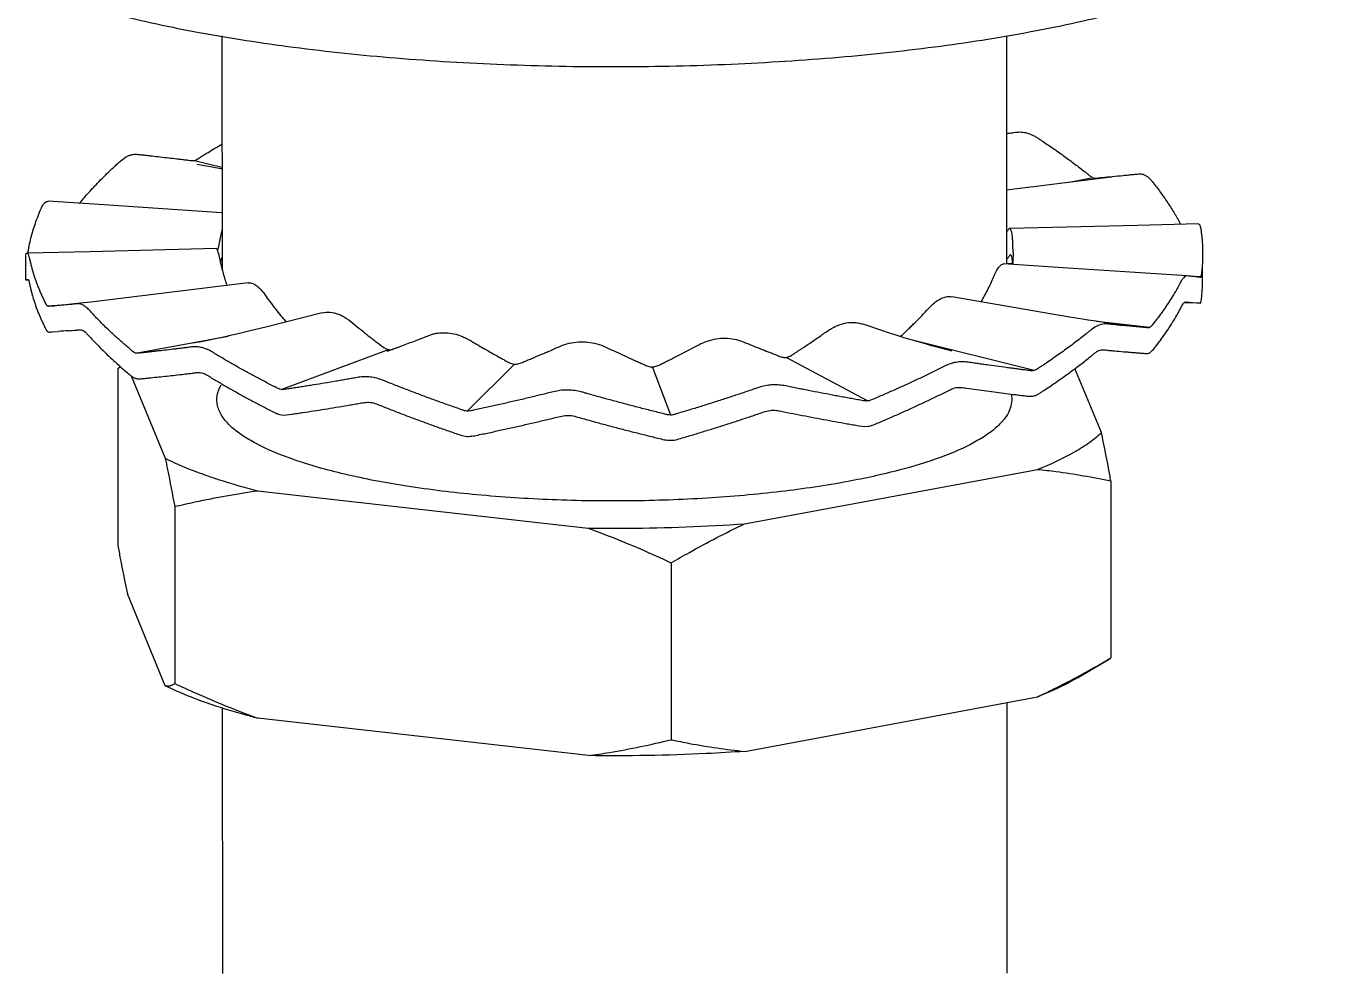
# Model space of a CAD drawing. Extents: x 9520 to 10292, y -16148 to -15602.
# Drawn here: x 10106.6 to 10160.1, y -15990.5 to -15951.4 of the extents above; entities that cross this region are included whole.
import ezdxf

# ---------------------------------------------------------------- set-up
doc = ezdxf.new("R2010")
doc.units = 0
doc.header["$MEASUREMENT"] = 0
doc.layers.get('0').update_dxf_attribs({"linetype": 'CONTINUOUS'})

# ---------------------------------------------------------------- blocks, each defined once
blk = doc.blocks.new('ZF65555')
at = {"color": 7, "linetype": 'Continuous'}
for p, q in [((9933.334, -16452.701), (9933.545, -16460.72)), ((9906.344, -16453.415), (9906.55, -16461.273)), ((9934.39, -16456.958), (9933.453, -16457.22)), ((9933.795, -16457.205), (9934.318, -16457.096)), ((9902.95, -16458.367), (9902.823, -16458.358)), ((9903.488, -16458.39), (9904.324, -16458.52)), ((9933.724, -16460.009), (9938.076, -16460.003)), ((9938.076, -16460.003), (9940.224, -16459.998)), ((9940.302, -16460.914), (9940.279, -16460.02)), ((9940.21, -16460.928), (9940.259, -16460.926)), ((9940.259, -16460.926), (9940.291, -16460.92)), ((9940.291, -16460.92), (9940.302, -16460.914)), ((9906.348, -16461.253), (9906.55, -16461.262)), ((9932.655, -16461.222), (9938.084, -16461.736)), ((9899.816, -16461.976), (9899.803, -16461.492)), ((9899.859, -16461.807), (9899.876, -16461.896)), ((9938.084, -16461.736), (9938.441, -16461.768)), ((9938.441, -16461.768), (9938.663, -16461.787)), ((9938.663, -16461.787), (9938.858, -16461.802)), ((9939.589, -16461.831), (9938.749, -16461.794)), ((9938.858, -16461.802), (9939.04, -16461.815)), ((9939.04, -16461.815), (9939.199, -16461.826)), ((9939.199, -16461.826), (9939.308, -16461.832)), ((9939.416, -16461.839), (9939.451, -16461.841)), ((9939.451, -16461.841), (9939.5, -16461.842)), ((9939.504, -16461.843), (9939.549, -16461.847)), ((9899.876, -16461.896), (9900.025, -16461.889)), ((9899.899, -16462.766), (9899.887, -16462.718)), ((9900.406, -16462.743), (9900.347, -16462.751)), ((9904.43, -16463.153), (9908.465, -16462.346)), ((9930.14, -16462.321), (9932.093, -16462.759)), ((9939.447, -16462.728), (9939.244, -16462.719)), ((9939.488, -16462.729), (9939.447, -16462.728)), ((9939.491, -16462.729), (9939.488, -16462.729)), ((9939.491, -16462.729), (9939.488, -16462.729)), ((9939.513, -16462.73), (9939.491, -16462.729)), ((9939.536, -16462.731), (9939.513, -16462.73)), ((9900.305, -16462.755), (9899.922, -16462.795)), ((9899.922, -16462.796), (9900.478, -16462.77)), ((9900.325, -16462.753), (9900.305, -16462.755)), ((9900.347, -16462.751), (9900.325, -16462.753)), ((9903.984, -16463.24), (9904.43, -16463.153)), ((9932.093, -16462.759), (9932.63, -16462.877)), ((9932.63, -16462.877), (9932.815, -16462.916)), ((9932.815, -16462.916), (9932.959, -16462.946)), ((9932.959, -16462.946), (9933.148, -16462.985)), ((9933.148, -16462.985), (9933.329, -16463.02)), ((9933.329, -16463.02), (9933.501, -16463.054)), ((9936.604, -16463.531), (9933.394, -16463.033)), ((9933.501, -16463.054), (9933.665, -16463.084)), ((9933.665, -16463.084), (9933.859, -16463.12)), ((9933.859, -16463.12), (9934.043, -16463.153)), ((9934.043, -16463.153), (9934.211, -16463.182)), ((9934.211, -16463.182), (9934.39, -16463.212)), ((9901.682, -16463.588), (9903.507, -16463.327)), ((9901.753, -16463.598), (9901.786, -16463.593)), ((9901.785, -16463.593), (9902.614, -16463.474)), ((9901.786, -16463.593), (9902.628, -16463.492)), ((9902.576, -16463.479), (9902.614, -16463.474)), ((9902.614, -16463.474), (9902.848, -16463.437)), ((9902.848, -16463.437), (9903.022, -16463.41)), ((9903.022, -16463.41), (9903.189, -16463.382)), ((9903.189, -16463.382), (9903.384, -16463.349)), ((9903.384, -16463.349), (9903.609, -16463.309)), ((9903.609, -16463.309), (9903.792, -16463.275)), ((9903.792, -16463.275), (9903.984, -16463.24)), ((9910.314, -16463.653), (9910.444, -16463.608)), ((9910.444, -16463.608), (9910.556, -16463.569)), ((9910.556, -16463.569), (9910.642, -16463.538)), ((9910.642, -16463.538), (9910.896, -16463.446)), ((9910.896, -16463.446), (9911.466, -16463.236)), ((9911.466, -16463.236), (9911.551, -16463.205)), ((9927.607, -16463.592), (9927.947, -16463.713)), ((9905.702, -16464.964), (9909.895, -16463.794)), ((9908.938, -16464.091), (9909.06, -16464.055)), ((9909.06, -16464.055), (9909.203, -16464.012)), ((9909.203, -16464.012), (9909.372, -16463.96)), ((9909.372, -16463.96), (9909.539, -16463.908)), ((9909.539, -16463.908), (9909.696, -16463.858)), ((9909.696, -16463.858), (9909.859, -16463.805)), ((9909.859, -16463.805), (9910.021, -16463.752)), ((9910.021, -16463.752), (9910.174, -16463.701)), ((9910.174, -16463.701), (9910.314, -16463.653)), ((9931.623, -16464.921), (9927.893, -16463.645)), ((9937.196, -16464.035), (9937.117, -16463.998)), ((9937.123, -16463.994), (9937.196, -16464.035)), ((9937.222, -16464.05), (9937.196, -16464.035)), ((9937.222, -16464.05), (9937.382, -16470.139)), ((9908.509, -16464.215), (9908.576, -16464.196)), ((9908.576, -16464.196), (9908.62, -16464.184)), ((9908.62, -16464.184), (9908.666, -16464.17)), ((9908.666, -16464.17), (9908.938, -16464.091)), ((9911.453, -16465.856), (9914.222, -16464.279)), ((9918.24, -16466.159), (9918.822, -16464.484)), ((9925.245, -16465.834), (9923.57, -16464.264)), ((9936.768, -16464.311), (9935.675, -16467.18)), ((9903.441, -16467.16), (9904.29, -16464.933)), ((9915.798, -16469.97), (9905.675, -16468.365)), ((9932.525, -16468.381), (9921.182, -16469.973)), ((9903.158, -16468.832), (9903.318, -16474.921)), ((9935.392, -16468.851), (9935.552, -16474.94)), ((9918.36, -16471.242), (9918.52, -16477.331)), ((9935.881, -16475.008), (9937.099, -16471.811)), ((9904.489, -16475.574), (9903.344, -16474.936)), ((9933.941, -16475.831), (9934.181, -16484.963)), ((9916.004, -16477.799), (9905.88, -16476.193)), ((9906.946, -16476.362), (9907.19, -16485.671)), ((9921.388, -16477.802), (9932.73, -16476.21))]:
    blk.add_line(p, q, dxfattribs=at)
for points in [[(9933.454, -16457.275), (9933.495, -16457.267), (9933.795, -16457.205)], [(9933.494, -16458.782), (9937.719, -16458.392), (9939.458, -16458.231)], [(9902.879, -16458.381), (9902.869, -16458.38), (9906.483, -16458.727)], [(9899.91, -16460.064), (9902.003, -16460.061), (9906.408, -16460.053)], [(9900.34, -16461.847), (9902.135, -16461.682), (9904.258, -16461.485), (9906.651, -16461.263)], [(9934.39, -16463.212), (9934.421, -16463.217), (9934.617, -16463.249)]]:
    blk.add_lwpolyline(points, dxfattribs=at)
for centre, radius, start, end in [((9923.904, -16461.876), 9.932, 10.7699, 10.8919), ((9928.586, -16460.99), 5.167, 9.8268, 10.8248), ((9940.865, -16459.852), 0.672, 191.8729, 192.7176), ((9927.165, -16462.179), 6.635, 14.5323, 16.263), ((9913.238, -16460.695), 6.926, 181.4682, 184.9487), ((9938.886, -16470.258), 8.436, 86.3998, 86.7998), ((9939.48, -16462.252), 0.41, 86.5806, 87.1812), ((9941.631, -16407.635), 55.136, 267.1164, 267.5193)]:
    blk.add_arc(centre, radius, start, end, dxfattribs=at)
for points, knots in [([(9939.452, -16451.044), (9938.647, -16451.351), (9936.882, -16451.917), (9934.015, -16452.61), (9930.799, -16453.193), (9927.311, -16453.65), (9923.638, -16453.969), (9919.868, -16454.143), (9916.094, -16454.167), (9912.408, -16454.041), (9908.901, -16453.767), (9905.659, -16453.354), (9902.759, -16452.813), (9900.272, -16452.156), (9898.499, -16451.497), (9897.348, -16450.907), (9896.67, -16450.47), (9896.13, -16450.017), (9895.732, -16449.546), (9895.481, -16449.057), (9895.417, -16448.715), (9895.412, -16448.55)], [0, 0, 0, 0, 0.056178, 0.120676, 0.192199, 0.269192, 0.349927, 0.432563, 0.515199, 0.595935, 0.672928, 0.744451, 0.808951, 0.865128, 0.912041, 0.931888, 0.949345, 0.964532, 0.977698, 0.989292, 1, 1, 1, 1]), ([(9934.39, -16456.958), (9934.348, -16456.948), (9934.269, -16456.904), (9934.156, -16456.832), (9934.036, -16456.764), (9933.877, -16456.671), (9933.676, -16456.556), (9933.513, -16456.465), (9933.432, -16456.419)], [0, 0, 0, 0, 0.118162, 0.242844, 0.367332, 0.492709, 0.745174, 1, 1, 1, 1]), ([(9906.432, -16456.781), (9906.363, -16456.774), (9906.26, -16456.763), (9906.123, -16456.748), (9905.986, -16456.735), (9905.81, -16456.75), (9905.64, -16456.804), (9905.509, -16456.868), (9905.412, -16456.928), (9905.319, -16456.994), (9905.193, -16457.081), (9905.038, -16457.192), (9904.794, -16457.368), (9904.555, -16457.546), (9904.321, -16457.726), (9904.149, -16457.861), (9903.979, -16457.997), (9903.841, -16458.11), (9903.732, -16458.201), (9903.649, -16458.268), (9903.574, -16458.338), (9903.518, -16458.379), (9903.488, -16458.39)], [0, 0, 0, 0, 0.059834, 0.089464, 0.11896, 0.17844, 0.239869, 0.271711, 0.304415, 0.337608, 0.370712, 0.436476, 0.501668, 0.630325, 0.693777, 0.756643, 0.818901, 0.880589, 0.911153, 0.941549, 0.972079, 1, 1, 1, 1]), ([(9938.404, -16458.33), (9938.386, -16458.319), (9938.353, -16458.287), (9938.294, -16458.216), (9938.211, -16458.127), (9938.112, -16458.02), (9938.01, -16457.914), (9937.907, -16457.808), (9937.765, -16457.666), (9937.583, -16457.489), (9937.357, -16457.279), (9937.163, -16457.106), (9937.003, -16456.969), (9936.85, -16456.834), (9936.679, -16456.731), (9936.497, -16456.689), (9936.365, -16456.69), (9936.236, -16456.712), (9936.105, -16456.729), (9935.972, -16456.747), (9935.792, -16456.773), (9935.561, -16456.805), (9935.279, -16456.845), (9935.04, -16456.88), (9934.845, -16456.908), (9934.696, -16456.931), (9934.57, -16456.947), (9934.469, -16456.967), (9934.416, -16456.964), (9934.39, -16456.958)], [0, 0, 0, 0, 0.013571, 0.029102, 0.060082, 0.091354, 0.122891, 0.154701, 0.186791, 0.251784, 0.317877, 0.385067, 0.419073, 0.453285, 0.516, 0.544697, 0.572504, 0.600389, 0.628684, 0.657392, 0.68651, 0.745964, 0.807022, 0.869657, 0.901558, 0.933844, 0.966507, 0.982979, 1, 1, 1, 1]), ([(9902.823, -16458.358), (9902.699, -16458.348), (9902.514, -16458.335), (9902.273, -16458.318), (9902.128, -16458.307), (9902.014, -16458.299), (9901.932, -16458.293), (9901.848, -16458.289), (9901.765, -16458.308), (9901.684, -16458.347), (9901.605, -16458.405), (9901.53, -16458.48), (9901.439, -16458.6), (9901.324, -16458.754), (9901.192, -16458.941), (9901.065, -16459.128), (9900.945, -16459.315), (9900.83, -16459.502), (9900.74, -16459.659), (9900.67, -16459.785), (9900.62, -16459.879), (9900.57, -16459.971), (9900.542, -16460.036), (9900.524, -16460.065)], [0, 0, 0, 0, 0.115857, 0.171186, 0.224762, 0.250887, 0.276567, 0.301881, 0.327684, 0.355068, 0.384862, 0.417657, 0.453277, 0.525013, 0.595735, 0.665502, 0.734322, 0.802224, 0.869195, 0.902383, 0.935293, 0.967938, 1, 1, 1, 1]), ([(9940.207, -16459.99), (9940.198, -16459.948), (9940.183, -16459.863), (9940.145, -16459.694), (9940.091, -16459.482), (9940.014, -16459.229), (9939.926, -16458.977), (9939.826, -16458.725), (9939.737, -16458.519), (9939.661, -16458.369), (9939.599, -16458.287), (9939.531, -16458.236), (9939.48, -16458.229), (9939.458, -16458.231)], [0, 0, 0, 0, 0.065703, 0.131158, 0.263751, 0.397725, 0.533255, 0.670511, 0.809709, 0.874143, 0.925656, 0.965925, 1, 1, 1, 1]), ([(9903.488, -16458.39), (9903.466, -16458.399), (9903.418, -16458.406), (9903.327, -16458.392), (9903.214, -16458.388), (9903.082, -16458.376), (9902.994, -16458.37), (9902.95, -16458.367)], [0, 0, 0, 0, 0.132626, 0.259744, 0.510882, 0.757626, 1, 1, 1, 1]), ([(9933.51, -16459.373), (9933.524, -16459.425), (9933.58, -16459.632), (9933.627, -16459.841), (9933.657, -16459.999)], [0, 0, 0, 0, 0.251753, 1, 1, 1, 1]), ([(9899.91, -16460.064), (9899.896, -16460.064), (9899.874, -16460.087), (9899.86, -16460.125), (9899.84, -16460.194), (9899.825, -16460.304), (9899.811, -16460.453), (9899.799, -16460.61), (9899.79, -16460.82), (9899.79, -16460.977), (9899.792, -16461.082)], [0, 0, 0, 0, 0.040115, 0.074333, 0.119708, 0.244663, 0.396027, 0.547484, 0.698563, 1, 1, 1, 1]), ([(9906.314, -16460.872), (9906.312, -16460.771), (9906.311, -16460.62), (9906.316, -16460.426), (9906.323, -16460.3), (9906.337, -16460.195), (9906.353, -16460.117), (9906.382, -16460.053), (9906.408, -16460.053)], [0, 0, 0, 0, 0.360676, 0.537795, 0.691839, 0.814759, 0.906169, 1, 1, 1, 1]), ([(9906.408, -16460.053), (9906.417, -16460.053), (9906.439, -16460.065), (9906.471, -16460.107), (9906.499, -16460.142), (9906.52, -16460.166)], [0, 0, 0, 0, 0.169441, 0.416815, 1, 1, 1, 1]), ([(9933.724, -16460.008), (9933.72, -16460.009), (9933.71, -16460.019), (9933.699, -16460.041), (9933.686, -16460.078), (9933.663, -16460.153), (9933.633, -16460.28), (9933.599, -16460.461), (9933.559, -16460.665), (9933.51, -16460.875), (9933.455, -16461.084), (9933.415, -16461.222), (9933.393, -16461.292)], [0, 0, 0, 0, 0.009703, 0.028397, 0.057399, 0.096805, 0.205351, 0.351124, 0.512489, 0.674147, 0.83684, 1, 1, 1, 1]), ([(9939.589, -16461.831), (9939.603, -16461.818), (9939.625, -16461.778), (9939.651, -16461.717), (9939.681, -16461.652), (9939.72, -16461.566), (9939.766, -16461.458), (9939.819, -16461.328), (9939.869, -16461.197), (9939.931, -16461.024), (9940.001, -16460.806), (9940.061, -16460.587), (9940.104, -16460.412), (9940.132, -16460.284), (9940.154, -16460.17), (9940.179, -16460.079), (9940.196, -16460.026), (9940.216, -16459.998), (9940.224, -16459.998)], [0, 0, 0, 0, 0.030031, 0.067208, 0.103844, 0.140022, 0.212596, 0.284552, 0.356079, 0.427153, 0.567996, 0.707278, 0.776412, 0.845237, 0.909155, 0.956749, 0.986649, 1, 1, 1, 1]), ([(9940.224, -16459.998), (9940.232, -16459.998), (9940.246, -16460.003), (9940.264, -16460.008), (9940.278, -16460.014), (9940.279, -16460.02)], [0, 0, 0, 0, 0.406784, 0.706019, 1, 1, 1, 1]), ([(9906.404, -16460.953), (9906.393, -16460.953), (9906.374, -16460.994), (9906.364, -16461.058), (9906.352, -16461.168), (9906.348, -16461.248), (9906.346, -16461.292)], [0, 0, 0, 0, 0.090316, 0.29967, 0.624079, 1, 1, 1, 1]), ([(9906.545, -16461.107), (9906.531, -16461.093), (9906.504, -16461.067), (9906.465, -16461.026), (9906.439, -16460.988), (9906.421, -16460.963), (9906.409, -16460.953), (9906.404, -16460.953)], [0, 0, 0, 0, 0.276941, 0.537963, 0.805538, 0.921894, 1, 1, 1, 1]), ([(9940.234, -16460.897), (9940.224, -16460.897), (9940.21, -16460.921), (9940.201, -16460.956), (9940.19, -16461.005), (9940.179, -16461.062), (9940.164, -16461.145), (9940.142, -16461.248), (9940.113, -16461.373), (9940.071, -16461.538), (9940.011, -16461.746), (9939.929, -16461.993), (9939.851, -16462.198), (9939.783, -16462.362), (9939.729, -16462.485), (9939.678, -16462.601), (9939.639, -16462.675), (9939.612, -16462.701)], [0, 0, 0, 0, 0.015225, 0.033881, 0.060351, 0.091919, 0.125268, 0.191583, 0.257847, 0.32451, 0.458855, 0.594686, 0.732169, 0.801573, 0.871448, 0.94175, 1, 1, 1, 1]), ([(9940.302, -16460.914), (9940.301, -16460.911), (9940.294, -16460.908), (9940.284, -16460.905), (9940.263, -16460.902), (9940.245, -16460.899), (9940.234, -16460.897)], [0, 0, 0, 0, 0.12131, 0.24679, 0.497902, 1, 1, 1, 1]), ([(9899.792, -16461.082), (9899.797, -16461.264), (9899.815, -16461.506), (9899.85, -16461.747), (9899.859, -16461.807)], [0, 0, 0, 0, 0.749342, 1, 1, 1, 1]), ([(9907.453, -16462.549), (9907.412, -16462.48), (9907.33, -16462.343), (9907.216, -16462.133), (9907.107, -16461.923), (9907.008, -16461.715), (9906.92, -16461.527), (9906.827, -16461.383), (9906.744, -16461.291), (9906.677, -16461.261), (9906.651, -16461.263)], [0, 0, 0, 0, 0.15601, 0.310946, 0.464386, 0.61686, 0.758264, 0.869236, 0.948068, 1, 1, 1, 1]), ([(9932.655, -16461.222), (9932.55, -16461.212), (9932.286, -16461.351), (9932.091, -16461.649), (9931.897, -16461.933), (9931.734, -16462.158), (9931.596, -16462.345), (9931.477, -16462.491), (9931.422, -16462.568), (9931.392, -16462.604)], [0, 0, 0, 0, 0.165654, 0.417187, 0.560553, 0.705281, 0.851677, 0.925174, 1, 1, 1, 1]), ([(9899.888, -16461.912), (9899.891, -16461.912), (9899.896, -16461.909), (9899.907, -16461.906), (9899.923, -16461.905), (9899.942, -16461.901), (9899.971, -16461.897), (9900.012, -16461.891), (9900.087, -16461.88), (9900.171, -16461.868), (9900.263, -16461.857), (9900.314, -16461.849), (9900.34, -16461.847)], [0, 0, 0, 0, 0.018091, 0.03684, 0.076246, 0.119418, 0.166074, 0.269971, 0.387963, 0.66605, 0.826065, 1, 1, 1, 1]), ([(9900.34, -16461.847), (9900.36, -16461.845), (9900.409, -16461.855), (9900.473, -16461.909), (9900.541, -16461.994), (9900.631, -16462.15), (9900.754, -16462.361), (9900.916, -16462.613), (9901.06, -16462.821), (9901.182, -16462.987), (9901.276, -16463.111), (9901.373, -16463.235), (9901.455, -16463.338), (9901.524, -16463.419), (9901.576, -16463.481), (9901.623, -16463.541), (9901.661, -16463.577), (9901.682, -16463.588)], [0, 0, 0, 0, 0.02716, 0.063199, 0.111695, 0.173005, 0.305748, 0.440665, 0.577918, 0.647455, 0.717608, 0.788351, 0.859816, 0.895578, 0.931712, 0.968339, 1, 1, 1, 1]), ([(9937.651, -16462.559), (9937.737, -16462.471), (9937.861, -16462.337), (9938.025, -16462.156), (9938.138, -16462.022), (9938.25, -16461.904), (9938.368, -16461.823), (9938.487, -16461.78), (9938.6, -16461.787), (9938.706, -16461.795), (9938.841, -16461.803), (9939.001, -16461.814), (9939.183, -16461.825), (9939.3, -16461.832), (9939.357, -16461.835)], [0, 0, 0, 0, 0.181995, 0.271679, 0.36047, 0.442436, 0.512177, 0.571731, 0.625858, 0.678251, 0.729054, 0.825853, 0.916188, 1, 1, 1, 1]), ([(9939.549, -16461.847), (9939.552, -16461.847), (9939.567, -16461.847), (9939.581, -16461.839), (9939.589, -16461.831)], [0, 0, 0, 0, 0.228793, 1, 1, 1, 1]), ([(9899.887, -16462.718), (9899.875, -16462.658), (9899.859, -16462.535), (9899.83, -16462.288), (9899.819, -16462.101), (9899.816, -16461.976)], [0, 0, 0, 0, 0.245619, 0.497277, 1, 1, 1, 1]), ([(9899.876, -16461.896), (9899.877, -16461.898), (9899.879, -16461.904), (9899.884, -16461.912), (9899.888, -16461.912)], [0, 0, 0, 0, 0.402236, 1, 1, 1, 1]), ([(9930.14, -16462.321), (9930.052, -16462.301), (9929.86, -16462.293), (9929.625, -16462.357), (9929.439, -16462.445), (9929.247, -16462.564), (9929.03, -16462.761), (9928.759, -16462.994), (9928.527, -16463.187), (9928.339, -16463.343), (9928.15, -16463.487), (9928.009, -16463.622), (9927.893, -16463.645)], [0, 0, 0, 0, 0.10068, 0.209817, 0.268672, 0.330428, 0.461367, 0.595296, 0.730477, 0.798567, 0.866838, 1, 1, 1, 1]), ([(9901.704, -16464.458), (9901.665, -16464.437), (9901.595, -16464.368), (9901.504, -16464.256), (9901.408, -16464.139), (9901.284, -16463.984), (9901.136, -16463.788), (9900.969, -16463.551), (9900.837, -16463.352), (9900.737, -16463.192), (9900.665, -16463.071), (9900.596, -16462.952), (9900.545, -16462.854), (9900.501, -16462.789), (9900.47, -16462.757), (9900.437, -16462.742), (9900.416, -16462.742), (9900.406, -16462.743)], [0, 0, 0, 0, 0.061659, 0.131644, 0.201013, 0.269788, 0.405591, 0.539097, 0.670389, 0.735245, 0.799508, 0.863519, 0.925784, 0.95177, 0.971639, 0.986778, 1, 1, 1, 1]), ([(9910.295, -16463.665), (9910.246, -16463.647), (9910.18, -16463.599), (9910.103, -16463.526), (9910.022, -16463.451), (9909.92, -16463.361), (9909.763, -16463.213), (9909.568, -16463.028), (9909.342, -16462.804), (9909.135, -16462.584), (9908.91, -16462.424), (9908.684, -16462.336), (9908.532, -16462.332), (9908.465, -16462.346)], [0, 0, 0, 0, 0.06699, 0.102787, 0.138433, 0.208863, 0.279172, 0.418487, 0.556287, 0.690463, 0.809199, 0.910928, 1, 1, 1, 1]), ([(9936.604, -16463.531), (9936.631, -16463.521), (9936.681, -16463.487), (9936.767, -16463.403), (9936.884, -16463.304), (9937.017, -16463.18), (9937.15, -16463.057), (9937.279, -16462.933), (9937.447, -16462.769), (9937.571, -16462.643), (9937.651, -16462.559)], [0, 0, 0, 0, 0.059548, 0.124537, 0.252764, 0.380113, 0.506262, 0.631349, 0.755337, 1, 1, 1, 1]), ([(9938.857, -16462.701), (9938.819, -16462.699), (9938.743, -16462.695), (9938.646, -16462.69), (9938.567, -16462.686), (9938.506, -16462.68), (9938.442, -16462.68), (9938.374, -16462.704), (9938.31, -16462.755), (9938.228, -16462.847), (9938.124, -16462.973), (9937.99, -16463.12), (9937.854, -16463.268), (9937.714, -16463.416), (9937.57, -16463.563), (9937.423, -16463.709), (9937.272, -16463.855), (9937.117, -16464), (9936.959, -16464.144), (9936.825, -16464.264), (9936.718, -16464.356), (9936.658, -16464.389), (9936.627, -16464.401)], [0, 0, 0, 0, 0.038654, 0.078663, 0.099168, 0.119995, 0.141335, 0.1645, 0.192098, 0.223886, 0.291373, 0.359199, 0.427874, 0.497305, 0.567489, 0.638437, 0.71015, 0.782622, 0.855873, 0.929912, 0.966415, 1, 1, 1, 1]), ([(9939.612, -16462.701), (9939.601, -16462.712), (9939.577, -16462.729), (9939.548, -16462.731), (9939.536, -16462.731)], [0, 0, 0, 0, 0.539144, 1, 1, 1, 1]), ([(9899.922, -16462.795), (9899.92, -16462.795), (9899.914, -16462.794), (9899.905, -16462.783), (9899.901, -16462.772), (9899.899, -16462.766)], [0, 0, 0, 0, 0.148316, 0.459548, 1, 1, 1, 1]), ([(9914.222, -16464.279), (9914.157, -16464.273), (9914.063, -16464.236), (9913.953, -16464.165), (9913.869, -16464.111), (9913.783, -16464.061), (9913.67, -16463.992), (9913.531, -16463.903), (9913.363, -16463.798), (9913.198, -16463.691), (9913.033, -16463.585), (9912.871, -16463.476), (9912.711, -16463.369), (9912.545, -16463.278), (9912.374, -16463.21), (9912.149, -16463.148), (9911.921, -16463.129), (9911.703, -16463.156), (9911.6, -16463.187), (9911.551, -16463.205)], [0, 0, 0, 0, 0.065109, 0.098652, 0.13221, 0.165595, 0.198932, 0.265507, 0.331822, 0.397906, 0.46373, 0.529345, 0.594494, 0.658112, 0.719791, 0.779426, 0.892586, 0.946863, 1, 1, 1, 1]), ([(9927.607, -16463.592), (9927.569, -16463.577), (9927.492, -16463.552), (9927.337, -16463.497), (9927.063, -16463.399), (9926.786, -16463.301), (9926.548, -16463.214), (9926.427, -16463.172), (9926.301, -16463.139), (9926.126, -16463.114), (9925.9, -16463.111), (9925.627, -16463.156), (9925.404, -16463.231), (9925.231, -16463.313), (9925.062, -16463.41), (9924.856, -16463.544), (9924.605, -16463.698), (9924.352, -16463.851), (9924.142, -16463.98), (9923.969, -16464.078), (9923.843, -16464.156), (9923.715, -16464.232), (9923.619, -16464.259), (9923.57, -16464.264)], [0, 0, 0, 0, 0.027675, 0.055525, 0.111743, 0.226176, 0.255194, 0.284393, 0.313819, 0.343622, 0.404372, 0.466925, 0.531274, 0.564062, 0.597196, 0.66394, 0.730886, 0.798029, 0.865352, 0.899062, 0.932843, 0.966613, 1, 1, 1, 1]), ([(9901.682, -16463.588), (9901.693, -16463.594), (9901.717, -16463.602), (9901.741, -16463.6), (9901.753, -16463.598)], [0, 0, 0, 0, 0.517878, 1, 1, 1, 1]), ([(9902.628, -16463.492), (9902.681, -16463.486), (9902.788, -16463.472), (9902.923, -16463.455), (9903.033, -16463.441), (9903.117, -16463.429), (9903.203, -16463.419), (9903.325, -16463.427), (9903.485, -16463.475), (9903.636, -16463.565), (9903.754, -16463.657), (9903.88, -16463.753), (9904.039, -16463.872), (9904.234, -16464.014), (9904.433, -16464.155), (9904.635, -16464.295), (9904.841, -16464.434), (9905.051, -16464.572), (9905.228, -16464.686), (9905.371, -16464.777), (9905.481, -16464.843), (9905.586, -16464.913), (9905.662, -16464.954), (9905.702, -16464.964)], [0, 0, 0, 0, 0.045212, 0.09159, 0.115214, 0.139125, 0.163377, 0.188391, 0.242263, 0.303173, 0.336217, 0.369683, 0.437101, 0.505228, 0.574062, 0.643595, 0.713825, 0.784743, 0.856348, 0.892403, 0.928547, 0.965122, 1, 1, 1, 1]), ([(9918.822, -16464.484), (9918.768, -16464.484), (9918.66, -16464.464), (9918.516, -16464.391), (9918.37, -16464.322), (9918.174, -16464.233), (9917.932, -16464.117), (9917.641, -16463.978), (9917.352, -16463.836), (9916.973, -16463.643), (9916.552, -16463.551), (9916.138, -16463.568), (9915.84, -16463.634), (9915.567, -16463.756), (9915.297, -16463.873), (9915.028, -16463.987), (9914.807, -16464.083), (9914.629, -16464.155), (9914.498, -16464.212), (9914.367, -16464.272), (9914.27, -16464.283), (9914.222, -16464.279)], [0, 0, 0, 0, 0.032754, 0.065535, 0.098315, 0.131091, 0.196633, 0.262141, 0.327587, 0.392923, 0.521111, 0.58379, 0.645202, 0.705617, 0.76545, 0.824776, 0.883557, 0.912749, 0.941775, 0.970701, 1, 1, 1, 1]), ([(9923.57, -16464.264), (9923.518, -16464.268), (9923.413, -16464.258), (9923.271, -16464.198), (9923.128, -16464.142), (9922.935, -16464.07), (9922.744, -16463.994), (9922.551, -16463.918), (9922.358, -16463.842), (9922.115, -16463.746), (9921.824, -16463.625), (9921.511, -16463.56), (9921.19, -16463.547), (9920.869, -16463.59), (9920.56, -16463.684), (9920.273, -16463.831), (9919.986, -16463.974), (9919.698, -16464.114), (9919.46, -16464.231), (9919.267, -16464.32), (9919.124, -16464.39), (9918.982, -16464.463), (9918.875, -16464.484), (9918.822, -16464.484)], [0, 0, 0, 0, 0.030619, 0.060888, 0.091214, 0.121645, 0.18275, 0.213427, 0.244186, 0.305916, 0.368, 0.430707, 0.493988, 0.557598, 0.621232, 0.684706, 0.748013, 0.811189, 0.874199, 0.905647, 0.937023, 0.968397, 1, 1, 1, 1]), ([(9927.893, -16463.645), (9927.879, -16463.648), (9927.824, -16463.655), (9927.768, -16463.648), (9927.729, -16463.636)], [0, 0, 0, 0, 0.254296, 1, 1, 1, 1]), ([(9931.623, -16464.921), (9931.688, -16464.908), (9931.805, -16464.839), (9931.981, -16464.746), (9932.156, -16464.648), (9932.33, -16464.551), (9932.502, -16464.454), (9932.73, -16464.323), (9933.01, -16464.158), (9933.287, -16463.991), (9933.505, -16463.856), (9933.667, -16463.755), (9933.827, -16463.654), (9933.982, -16463.55), (9934.141, -16463.463), (9934.304, -16463.404), (9934.466, -16463.371), (9934.625, -16463.369), (9934.778, -16463.388), (9934.929, -16463.402), (9935.079, -16463.417), (9935.275, -16463.435), (9935.515, -16463.457), (9935.752, -16463.478), (9935.938, -16463.494), (9936.074, -16463.506), (9936.209, -16463.517), (9936.342, -16463.528), (9936.452, -16463.534), (9936.539, -16463.547), (9936.584, -16463.539), (9936.604, -16463.531)], [0, 0, 0, 0, 0.036731, 0.074044, 0.111166, 0.148103, 0.184848, 0.221404, 0.293925, 0.365645, 0.401198, 0.436545, 0.471681, 0.50658, 0.540246, 0.572168, 0.602527, 0.631655, 0.660147, 0.688302, 0.716127, 0.743619, 0.797591, 0.850194, 0.875974, 0.901405, 0.926481, 0.951201, 0.97556, 0.987602, 1, 1, 1, 1]), ([(9902.918, -16464.358), (9902.809, -16464.371), (9902.646, -16464.39), (9902.433, -16464.414), (9902.279, -16464.431), (9902.13, -16464.447), (9902.008, -16464.46), (9901.913, -16464.469), (9901.844, -16464.477), (9901.773, -16464.485), (9901.726, -16464.469), (9901.704, -16464.458)], [0, 0, 0, 0, 0.270878, 0.400864, 0.527174, 0.649778, 0.768645, 0.826673, 0.883737, 0.94008, 1, 1, 1, 1]), ([(9905.725, -16465.833), (9905.69, -16465.825), (9905.62, -16465.801), (9905.523, -16465.744), (9905.426, -16465.684), (9905.297, -16465.604), (9905.137, -16465.503), (9904.948, -16465.381), (9904.762, -16465.258), (9904.578, -16465.134), (9904.398, -16465.01), (9904.22, -16464.885), (9904.046, -16464.759), (9903.875, -16464.632), (9903.733, -16464.526), (9903.624, -16464.439), (9903.544, -16464.378), (9903.462, -16464.331), (9903.352, -16464.302), (9903.219, -16464.321), (9903.068, -16464.341), (9902.968, -16464.352), (9902.918, -16464.358)], [0, 0, 0, 0, 0.032923, 0.067581, 0.102728, 0.13769, 0.207184, 0.276067, 0.344352, 0.412029, 0.479093, 0.545544, 0.611367, 0.676574, 0.741177, 0.773405, 0.804691, 0.833604, 0.859601, 0.907567, 0.954276, 1, 1, 1, 1]), ([(9936.627, -16464.401), (9936.606, -16464.409), (9936.563, -16464.422), (9936.496, -16464.425), (9936.43, -16464.42), (9936.342, -16464.414), (9936.231, -16464.406), (9936.049, -16464.392), (9935.818, -16464.375), (9935.535, -16464.352), (9935.245, -16464.328), (9934.999, -16464.306), (9934.798, -16464.288), (9934.645, -16464.275), (9934.49, -16464.254), (9934.323, -16464.268), (9934.165, -16464.348), (9934.013, -16464.451), (9933.855, -16464.552), (9933.64, -16464.686), (9933.368, -16464.853), (9933.037, -16465.051), (9932.699, -16465.247), (9932.413, -16465.408), (9932.182, -16465.536), (9932.036, -16465.616), (9931.918, -16465.679), (9931.831, -16465.727), (9931.74, -16465.767), (9931.677, -16465.785), (9931.646, -16465.791)], [0, 0, 0, 0, 0.012696, 0.024914, 0.037071, 0.049294, 0.074023, 0.099107, 0.150336, 0.202958, 0.256949, 0.312287, 0.340456, 0.368946, 0.397769, 0.427611, 0.46024, 0.494837, 0.529704, 0.564743, 0.635484, 0.70705, 0.779424, 0.852582, 0.889453, 0.92651, 0.945116, 0.963736, 0.982088, 1, 1, 1, 1]), ([(9905.702, -16464.964), (9905.728, -16464.97), (9905.782, -16464.972), (9905.885, -16464.951), (9906.016, -16464.934), (9906.174, -16464.909), (9906.333, -16464.884), (9906.494, -16464.859), (9906.712, -16464.824), (9906.989, -16464.779), (9907.267, -16464.733), (9907.493, -16464.695), (9907.665, -16464.666), (9907.809, -16464.641), (9907.925, -16464.621), (9908.042, -16464.6), (9908.194, -16464.589), (9908.38, -16464.605), (9908.569, -16464.648), (9908.754, -16464.719), (9908.936, -16464.808), (9909.123, -16464.892), (9909.31, -16464.978), (9909.562, -16465.09), (9909.88, -16465.23), (9910.201, -16465.367), (9910.46, -16465.475), (9910.656, -16465.556), (9910.853, -16465.636), (9911.051, -16465.716), (9911.249, -16465.792), (9911.382, -16465.85), (9911.453, -16465.856)], [0, 0, 0, 0, 0.013269, 0.026263, 0.052465, 0.078953, 0.10572, 0.132764, 0.160082, 0.215527, 0.27203, 0.300672, 0.329568, 0.358718, 0.373385, 0.388123, 0.418044, 0.448855, 0.480725, 0.513732, 0.547527, 0.581499, 0.615627, 0.649907, 0.718915, 0.788499, 0.823501, 0.858636, 0.893905, 0.929301, 0.964826, 1, 1, 1, 1]), ([(9925.245, -16465.834), (9925.282, -16465.831), (9925.355, -16465.814), (9925.493, -16465.756), (9925.669, -16465.692), (9925.878, -16465.611), (9926.087, -16465.531), (9926.295, -16465.449), (9926.571, -16465.34), (9926.914, -16465.202), (9927.255, -16465.061), (9927.526, -16464.948), (9927.728, -16464.862), (9927.896, -16464.79), (9928.03, -16464.733), (9928.162, -16464.674), (9928.331, -16464.615), (9928.538, -16464.572), (9928.745, -16464.555), (9928.949, -16464.569), (9929.147, -16464.602), (9929.345, -16464.63), (9929.541, -16464.659), (9929.8, -16464.697), (9930.121, -16464.742), (9930.44, -16464.786), (9930.693, -16464.82), (9930.881, -16464.845), (9931.068, -16464.869), (9931.253, -16464.893), (9931.407, -16464.91), (9931.529, -16464.931), (9931.592, -16464.928), (9931.623, -16464.921)], [0, 0, 0, 0, 0.016792, 0.033731, 0.067556, 0.10132, 0.135018, 0.168648, 0.202207, 0.269097, 0.335663, 0.368816, 0.40188, 0.43485, 0.4513, 0.467717, 0.500155, 0.531963, 0.563136, 0.593714, 0.623919, 0.653945, 0.683797, 0.71347, 0.772271, 0.830324, 0.859061, 0.887602, 0.915944, 0.944083, 0.972013, 0.985899, 1, 1, 1, 1]), ([(9933.381, -16466.148), (9933.491, -16466.039), (9933.679, -16465.82), (9933.846, -16465.44), (9933.85, -16465.05), (9933.75, -16464.816), (9933.683, -16464.707)], [0, 0, 0, 0, 0.290127, 0.534986, 0.760555, 1, 1, 1, 1]), ([(9911.453, -16465.856), (9911.487, -16465.86), (9911.555, -16465.856), (9911.687, -16465.824), (9911.854, -16465.792), (9912.054, -16465.75), (9912.255, -16465.708), (9912.457, -16465.665), (9912.727, -16465.607), (9913.068, -16465.533), (9913.41, -16465.456), (9913.685, -16465.394), (9913.893, -16465.347), (9914.066, -16465.307), (9914.205, -16465.275), (9914.345, -16465.241), (9914.525, -16465.215), (9914.744, -16465.211), (9914.965, -16465.234), (9915.183, -16465.287), (9915.397, -16465.357), (9915.613, -16465.423), (9915.83, -16465.49), (9916.119, -16465.577), (9916.482, -16465.685), (9916.845, -16465.791), (9917.137, -16465.874), (9917.357, -16465.935), (9917.576, -16465.996), (9917.796, -16466.057), (9917.98, -16466.104), (9918.126, -16466.149), (9918.202, -16466.159), (9918.24, -16466.159)], [0, 0, 0, 0, 0.014662, 0.029155, 0.058255, 0.08751, 0.116913, 0.146462, 0.176152, 0.235947, 0.296272, 0.326626, 0.357102, 0.387698, 0.40304, 0.418417, 0.449404, 0.48078, 0.51253, 0.544613, 0.576907, 0.609253, 0.641644, 0.674078, 0.739059, 0.804171, 0.836768, 0.869388, 0.902028, 0.934685, 0.967354, 0.983694, 1, 1, 1, 1]), ([(9918.24, -16466.159), (9918.278, -16466.159), (9918.353, -16466.148), (9918.497, -16466.103), (9918.679, -16466.055), (9918.897, -16465.994), (9919.115, -16465.932), (9919.333, -16465.87), (9919.624, -16465.786), (9919.988, -16465.679), (9920.352, -16465.57), (9920.643, -16465.482), (9920.861, -16465.415), (9921.042, -16465.359), (9921.188, -16465.313), (9921.332, -16465.267), (9921.518, -16465.224), (9921.745, -16465.2), (9921.973, -16465.202), (9922.197, -16465.235), (9922.416, -16465.286), (9922.636, -16465.332), (9922.856, -16465.379), (9923.147, -16465.441), (9923.511, -16465.516), (9923.874, -16465.589), (9924.164, -16465.646), (9924.381, -16465.688), (9924.597, -16465.73), (9924.812, -16465.771), (9924.992, -16465.802), (9925.135, -16465.834), (9925.208, -16465.837), (9925.245, -16465.834)], [0, 0, 0, 0, 0.015737, 0.031417, 0.062809, 0.094247, 0.125726, 0.157242, 0.188793, 0.251984, 0.315275, 0.346949, 0.378638, 0.410339, 0.426192, 0.442049, 0.473751, 0.505408, 0.53696, 0.568354, 0.599627, 0.630839, 0.661992, 0.693083, 0.755065, 0.81676, 0.847492, 0.878142, 0.908708, 0.939186, 0.96957, 0.984727, 1, 1, 1, 1]), ([(9911.475, -16466.726), (9911.335, -16466.713), (9911.136, -16466.626), (9910.873, -16466.524), (9910.611, -16466.418), (9910.286, -16466.286), (9909.9, -16466.123), (9909.519, -16465.958), (9909.204, -16465.819), (9908.956, -16465.706), (9908.77, -16465.622), (9908.591, -16465.532), (9908.406, -16465.468), (9908.217, -16465.472), (9907.984, -16465.519), (9907.694, -16465.564), (9907.352, -16465.621), (9907.015, -16465.674), (9906.685, -16465.725), (9906.414, -16465.766), (9906.2, -16465.798), (9906.068, -16465.817), (9905.963, -16465.832), (9905.885, -16465.844), (9905.805, -16465.848), (9905.751, -16465.84), (9905.725, -16465.833)], [0, 0, 0, 0, 0.070177, 0.105538, 0.140772, 0.210832, 0.280335, 0.349257, 0.417575, 0.451495, 0.485273, 0.518862, 0.551171, 0.58164, 0.611309, 0.669885, 0.727454, 0.783989, 0.839464, 0.893855, 0.920636, 0.947138, 0.960279, 0.973371, 0.986516, 1, 1, 1, 1]), ([(9906.505, -16465.752), (9906.489, -16465.843), (9906.486, -16466.035), (9906.574, -16466.321), (9906.75, -16466.596), (9906.911, -16466.759), (9907.002, -16466.84)], [0, 0, 0, 0, 0.222706, 0.452544, 0.707376, 1, 1, 1, 1]), ([(9931.646, -16465.791), (9931.524, -16465.816), (9931.335, -16465.786), (9931.089, -16465.758), (9930.838, -16465.726), (9930.523, -16465.687), (9930.141, -16465.636), (9929.754, -16465.584), (9929.429, -16465.539), (9929.166, -16465.502), (9928.968, -16465.474), (9928.768, -16465.439), (9928.559, -16465.435), (9928.355, -16465.499), (9928.159, -16465.59), (9927.958, -16465.675), (9927.689, -16465.788), (9927.351, -16465.929), (9926.941, -16466.095), (9926.529, -16466.259), (9926.183, -16466.393), (9925.905, -16466.5), (9925.627, -16466.602), (9925.416, -16466.69), (9925.268, -16466.704)], [0, 0, 0, 0, 0.055958, 0.08412, 0.112482, 0.169806, 0.227903, 0.286749, 0.34632, 0.37637, 0.406587, 0.436979, 0.467928, 0.499999, 0.53275, 0.565615, 0.598566, 0.664757, 0.7313, 0.79817, 0.865342, 0.899035, 0.932792, 1, 1, 1, 1]), ([(9918.263, -16467.028), (9918.111, -16467.029), (9917.889, -16466.961), (9917.596, -16466.885), (9917.303, -16466.804), (9916.938, -16466.703), (9916.501, -16466.579), (9916.065, -16466.452), (9915.704, -16466.344), (9915.416, -16466.256), (9915.13, -16466.17), (9914.844, -16466.067), (9914.548, -16466.098), (9914.27, -16466.169), (9913.922, -16466.245), (9913.508, -16466.338), (9913.096, -16466.427), (9912.687, -16466.513), (9912.349, -16466.583), (9912.08, -16466.639), (9911.814, -16466.691), (9911.61, -16466.739), (9911.475, -16466.726)], [0, 0, 0, 0, 0.065104, 0.097768, 0.130413, 0.19564, 0.260759, 0.325745, 0.390572, 0.422916, 0.455216, 0.519196, 0.550447, 0.581302, 0.642651, 0.703525, 0.763895, 0.823734, 0.883018, 0.912443, 0.94172, 1, 1, 1, 1]), ([(9925.268, -16466.704), (9925.122, -16466.717), (9924.904, -16466.669), (9924.617, -16466.618), (9924.328, -16466.564), (9923.966, -16466.495), (9923.53, -16466.41), (9923.093, -16466.322), (9922.654, -16466.231), (9922.216, -16466.142), (9921.765, -16466.03), (9921.324, -16466.184), (9920.89, -16466.313), (9920.453, -16466.445), (9920.016, -16466.573), (9919.579, -16466.699), (9919.215, -16466.801), (9918.924, -16466.882), (9918.634, -16466.96), (9918.413, -16467.028), (9918.263, -16467.028)], [0, 0, 0, 0, 0.060788, 0.091289, 0.121876, 0.1833, 0.245038, 0.307061, 0.369345, 0.431864, 0.494563, 0.557854, 0.621289, 0.68468, 0.748001, 0.811224, 0.874324, 0.90582, 0.937276, 1, 1, 1, 1]), ([(9931.285, -16467.334), (9931.713, -16467.171), (9932.308, -16466.91), (9932.994, -16466.482), (9933.266, -16466.261), (9933.381, -16466.148)], [0, 0, 0, 0, 0.5675, 0.800328, 1, 1, 1, 1]), ([(9903.158, -16468.832), (9903.181, -16468.685), (9903.269, -16468.127), (9903.364, -16467.57), (9903.441, -16467.16)], [0, 0, 0, 0, 0.262705, 1, 1, 1, 1]), ([(9905.675, -16468.365), (9905.226, -16468.202), (9904.6, -16467.939), (9903.868, -16467.504), (9903.57, -16467.277), (9903.441, -16467.16)], [0, 0, 0, 0, 0.560997, 0.795371, 1, 1, 1, 1]), ([(9907.002, -16466.84), (9907.115, -16466.939), (9907.375, -16467.133), (9908.021, -16467.5), (9909.052, -16467.907), (9910.526, -16468.309), (9911.615, -16468.515), (9912.203, -16468.608)], [0, 0, 0, 0, 0.081103, 0.174824, 0.401158, 0.677924, 1, 1, 1, 1]), ([(9935.675, -16467.18), (9935.571, -16467.235), (9935.114, -16467.468), (9934.641, -16467.667), (9934.272, -16467.808)], [0, 0, 0, 0, 0.230941, 1, 1, 1, 1]), ([(9935.675, -16467.18), (9935.65, -16467.311), (9935.549, -16467.867), (9935.458, -16468.425), (9935.392, -16468.851)], [0, 0, 0, 0, 0.236547, 1, 1, 1, 1]), ([(9912.203, -16468.608), (9912.974, -16468.73), (9914.591, -16468.923), (9917.102, -16469.075), (9919.729, -16469.097), (9922.373, -16468.989), (9924.933, -16468.754), (9927.312, -16468.402), (9929.419, -16467.947), (9930.708, -16467.554), (9931.285, -16467.334)], [0, 0, 0, 0, 0.121333, 0.25325, 0.391107, 0.529963, 0.664836, 0.79093, 0.903873, 1, 1, 1, 1]), ([(9934.272, -16467.808), (9934.138, -16467.859), (9933.562, -16468.07), (9932.976, -16468.253), (9932.525, -16468.381)], [0, 0, 0, 0, 0.235148, 1, 1, 1, 1]), ([(9905.675, -16468.365), (9905.462, -16468.392), (9904.617, -16468.512), (9903.78, -16468.683), (9903.158, -16468.832)], [0, 0, 0, 0, 0.250813, 1, 1, 1, 1]), ([(9935.392, -16468.851), (9935.156, -16468.801), (9934.206, -16468.611), (9933.247, -16468.462), (9932.525, -16468.381)], [0, 0, 0, 0, 0.249441, 1, 1, 1, 1]), ([(9921.182, -16469.973), (9920.73, -16469.991), (9918.936, -16470.044), (9917.14, -16470.026), (9915.798, -16469.97)], [0, 0, 0, 0, 0.252182, 1, 1, 1, 1]), ([(9918.36, -16471.242), (9918.15, -16471.127), (9917.31, -16470.675), (9916.451, -16470.257), (9915.798, -16469.97)], [0, 0, 0, 0, 0.251996, 1, 1, 1, 1]), ([(9921.182, -16469.973), (9920.944, -16470.068), (9919.99, -16470.461), (9919.054, -16470.897), (9918.36, -16471.242)], [0, 0, 0, 0, 0.249019, 1, 1, 1, 1]), ([(9937.382, -16470.139), (9937.359, -16470.286), (9937.271, -16470.844), (9937.176, -16471.401), (9937.099, -16471.811)], [0, 0, 0, 0, 0.262703, 1, 1, 1, 1]), ([(9905.88, -16476.193), (9905.663, -16476.098), (9904.795, -16475.703), (9903.947, -16475.266), (9903.318, -16474.921)], [0, 0, 0, 0, 0.247965, 1, 1, 1, 1]), ([(9935.552, -16474.94), (9935.32, -16475.056), (9934.393, -16475.508), (9933.448, -16475.924), (9932.73, -16476.21)], [0, 0, 0, 0, 0.250979, 1, 1, 1, 1]), ([(9934.478, -16475.636), (9934.607, -16475.587), (9935.083, -16475.398), (9935.55, -16475.185), (9935.881, -16475.008)], [0, 0, 0, 0, 0.269038, 1, 1, 1, 1]), ([(9935.881, -16475.008), (9935.827, -16475.021), (9935.708, -16475.021), (9935.603, -16474.971), (9935.552, -16474.94)], [0, 0, 0, 0, 0.479837, 1, 1, 1, 1]), ([(9904.489, -16475.574), (9904.59, -16475.63), (9905.04, -16475.866), (9905.511, -16476.059), (9905.88, -16476.193)], [0, 0, 0, 0, 0.227699, 1, 1, 1, 1]), ([(9932.73, -16476.21), (9932.886, -16476.165), (9933.475, -16475.992), (9934.056, -16475.797), (9934.478, -16475.636)], [0, 0, 0, 0, 0.264642, 1, 1, 1, 1]), ([(9918.52, -16477.331), (9918.313, -16477.381), (9917.481, -16477.571), (9916.639, -16477.718), (9916.004, -16477.799)], [0, 0, 0, 0, 0.249384, 1, 1, 1, 1]), ([(9921.388, -16477.802), (9921.146, -16477.775), (9920.185, -16477.653), (9919.23, -16477.482), (9918.52, -16477.331)], [0, 0, 0, 0, 0.250688, 1, 1, 1, 1]), ([(9916.004, -16477.799), (9916.446, -16477.817), (9918.24, -16477.873), (9920.036, -16477.855), (9921.388, -16477.802)], [0, 0, 0, 0, 0.246415, 1, 1, 1, 1])]:
    blk.add_open_spline(points, degree=3, knots=knots, dxfattribs=at)

msp = doc.modelspace()

# ---------------------------------------------------------------- block references
at = {"xscale": -1.2, "yscale": 1.2, "zscale": 1.2, "rotation": 1.533902650484888}
msp.add_blockref('ZF65555', (21501.942, 4103.449), dxfattribs=at)

doc.saveas('drawing.dxf')
